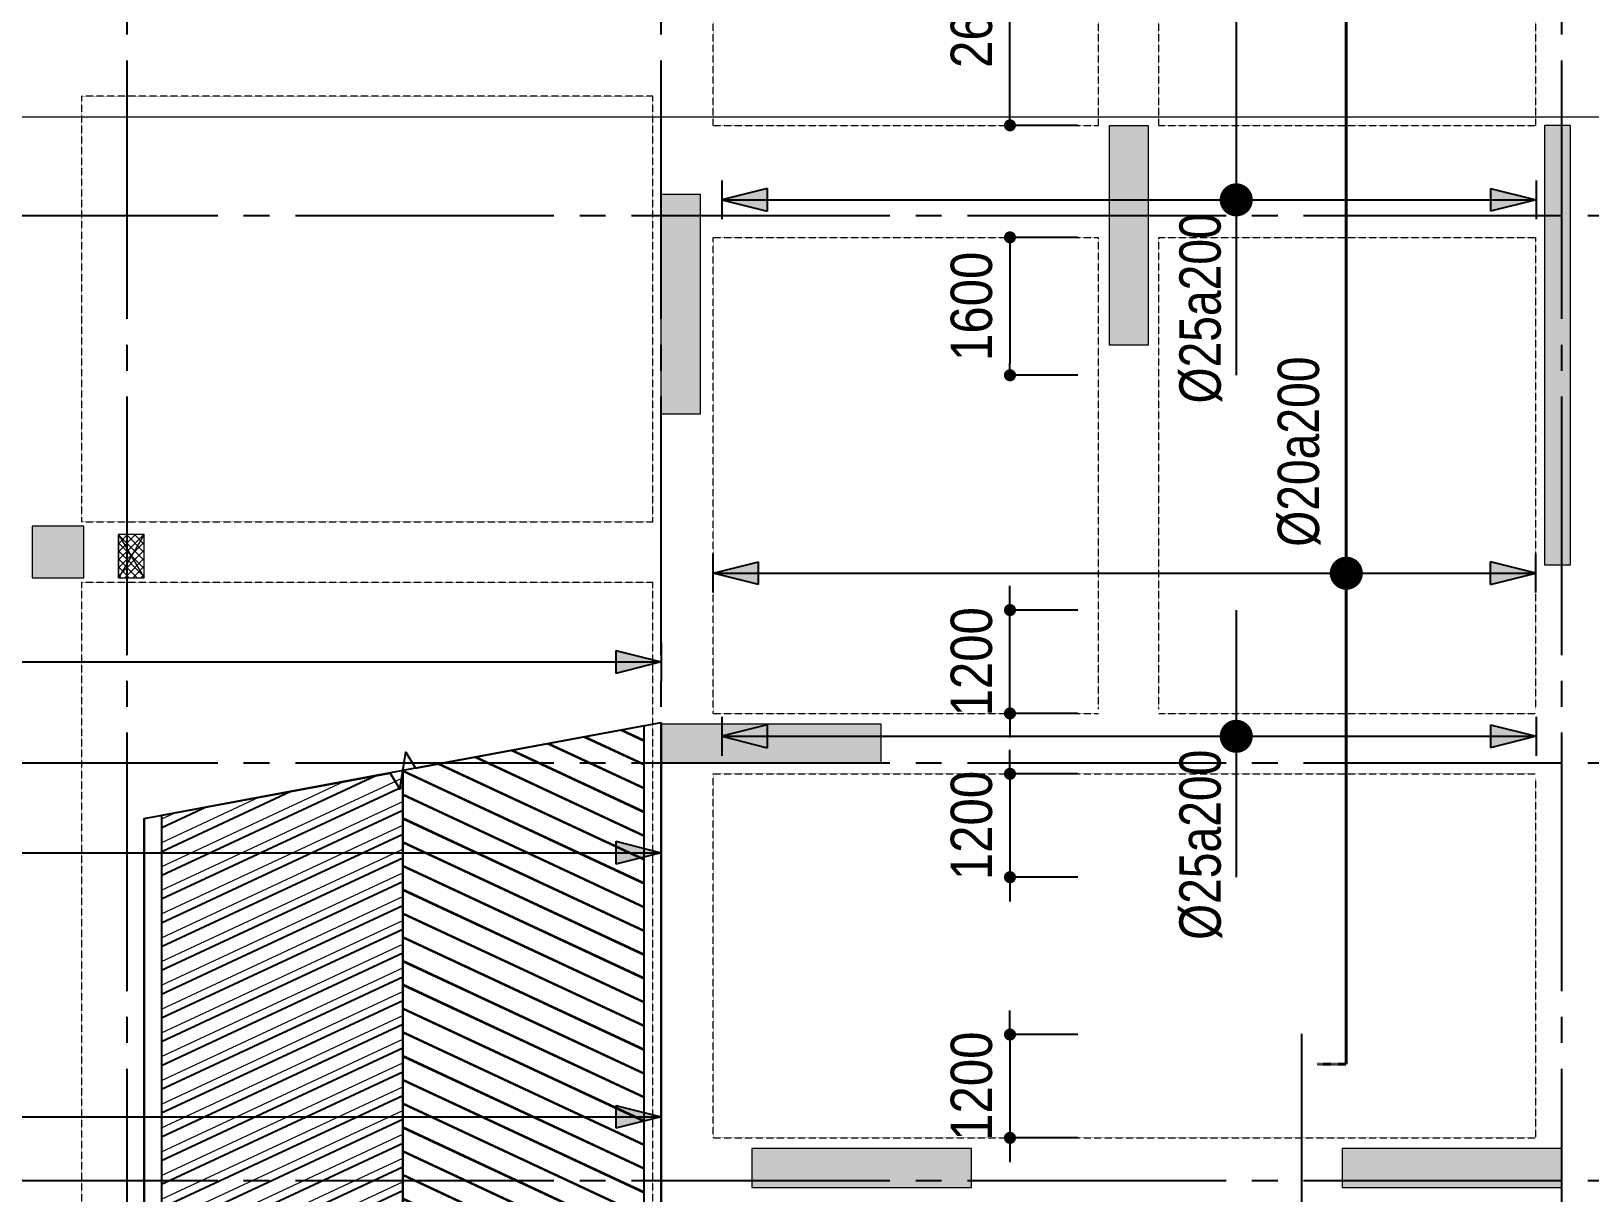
# Model space of a CAD drawing. Header units: millimetres. Extents: x -3819597 to -2591384, y 582389 to 820195.
# Drawn here: x -3362837 to -3344749, y 750893 to 764374 of the extents above; entities that cross this region are included whole.
import ezdxf
from ezdxf.enums import TextEntityAlignment as Align

# ---------------------------------------------------------------- set-up
doc = ezdxf.new("R2010")
doc.units = ezdxf.units.MM
doc.header["$MEASUREMENT"] = 0
for name, pattern in [('CENTER', [2, 1.25, -0.25, 0.25, -0.25]), ('CHG_XX_Damsan_Ham 2$0$CHG_XX_Damsan_Ham 2$0$HIDDEN', [0.375, 0.25, -0.125]), ('CHG_XX_Luoi truc$0$MB_Luoi truc$0$Center101', [13, 10, -1, 1, -1]), ('HIDDEN', [0.375, 0.25, -0.125])]:
    doc.linetypes.add(name, pattern=pattern)
doc.layers.get('0').update_dxf_attribs({"lineweight": 9})
doc.layers.get('Defpoints').update_dxf_attribs({"color": 10, "lineweight": 0})
for name, color, linetype in [('02HN. TEXT B', 1, 'Continuous'), ('08HN. SSS X', 6, 'Continuous'), ('12HN. GRID', 1, 'CENTER'), ('CHG_XX_Luoi truc$0$Grid', 34, 'Continuous'), ('CHG_XX_Luoi truc$0$Grid Line', 8, 'CHG_XX_Luoi truc$0$MB_Luoi truc$0$Center101'), ('dim', 51, 'Continuous')]:
    doc.layers.add(name, color=color, linetype=linetype)
for name, color, linetype, lineweight, plot in [('CHG_XX_Cot_Ham 2$0$NS-Column-H2', 90, 'Continuous', 13, False), ('CHG_XX_Cot_Ham 2$0$NS-Column-H2 @ 1', 90, 'Continuous', 13, False), ('CHG_XX_Cot_Ham 2$0$NS-Column-H2 @ 150', 90, 'Continuous', 13, False)]:
    doc.layers.add(name, color=color, linetype=linetype, lineweight=lineweight, plot=plot)
for name, color, linetype, lineweight in [('CHG_XX_Cot_Ham 2$0$NS-Pier-H2', 150, 'Continuous', 13), ('CHG_XX_Cot_Ham 2$0$NS-Pier-H2 @ 1', 150, 'Continuous', 13), ('CHG_XX_Cot_Ham 2$0$NS-Pier-H2 @ 150', 150, 'Continuous', 13), ("CHG_XX_Damsan_Ham 2$0$CHG_XX_Damsan_Ham 2$0$'S_General_Hidden_1 Thin", 1, 'CHG_XX_Damsan_Ham 2$0$CHG_XX_Damsan_Ham 2$0$HIDDEN', 18), ('CHG_XX_Damsan_Ham 2$0$CHG_XX_Damsan_Ham 2$0$DBAO', 3, 'Continuous', 13), ('CHG_XX_Damsan_Ham 2$0$CHG_XX_Damsan_Ham 2$0$mach ngung thi cong', 6, 'Continuous', 13), ('CHG_XX_Damsan_Ham 2$0$CHG_XX_Damsan_Ham 2$0$Start net bao', 3, 'Continuous', 18), ('CHG_XX_Damsan_Ham 2$0$HATCH', 57, 'Continuous', 9), ('CHG_XX_Damsan_Ham 2$0$mach ngung thi cong', 6, 'Continuous', 13), ('CHG_XX_Damsan_Ham 2$0$Start hatch', 8, 'Continuous', 25), ('CHG_XX_Damsan_Ham 2$0$tam cap ram', 8, 'Continuous', 5), ('thep chay suot', 5, 'HIDDEN', 40)]:
    doc.layers.add(name, color=color, linetype=linetype, lineweight=lineweight)
doc.styles.add('[HN042014]STYLE', font='arial.ttf', dxfattribs={"width": 0.8})
doc.styles.add('CHG_XX_Luoi truc$0$MB_Luoi truc$0$Grid A-F$0$VNI-HelveCB', font='VHELVCB_0.TTF')
doc.styles.add('MB_Luoi truc$0$Arial_C', font='arial.ttf', dxfattribs={"width": 0.85})
doc.dimstyles.new('200', dxfattribs={"dimscale": 200, "dimtxt": 2.4, "dimasz": 0.7, "dimexe": 0.0003, "dimexo": 0, "dimgap": 1, "dimtad": 1, "dimdec": 0, "dimzin": 12, "dimdsep": 46, "dimtxsty": 'MB_Luoi truc$0$Arial_C', "dimblk": 'MB_Luoi truc$0$_Dot', "dimcen": 0.5, "dimclrd": 256, "dimclre": 8, "dimclrt": 1, "dimadec": 0, "dimazin": 0, "dimtfac": 1, "dimtdec": 0, "dimtix": 1, "dimtmove": 2, "dimatfit": 3, "dimldrblk": 'MB_Luoi truc$0$HTT Arrow 30', "dimfxl": 1, "dimtolj": 1, "dimtzin": 0, "dimlwe": -1, "dimarcsym": 0})

# ---------------------------------------------------------------- blocks, each defined once
blk = doc.blocks.new('*U357')
at = {"layer": '12HN. GRID', "linetype": 'Continuous'}
h = blk.add_hatch(color=256, dxfattribs=at)
h.dxf.hatch_style = 1
h.paths.add_polyline_path([(0, -6661.4), (44, -6485.4), (-44, -6485.4)])
for p, q in [((0, 1638.6), (0, -6661.4)), ((-44, -6485.4), (44, -6485.4)), ((-44, -6485.4), (0, -6661.4)), ((0, -6661.4), (44, -6485.4)), ((-75, -6661.4), (75, -6661.4))]:
    blk.add_line(p, q, dxfattribs=at)
at = {"layer": '02HN. TEXT B', "linetype": 'ByBlock', "style": '[HN042014]STYLE', "width": 0.8, "flags": 8}
blk.add_attdef('0', text='', height=160, dxfattribs=at).set_placement((1102.5, 160), align=Align.MIDDLE_CENTER)
blk.add_attdef('1', text='', height=160, dxfattribs=at).set_placement((356.6, 140), align=Align.MIDDLE_LEFT)
at = {"layer": 'Defpoints', "color": 9, "linetype": 'ByBlock', "style": '[HN042014]STYLE', "width": 0.8, "flags": 9}
for tag, p in [('2', (2329.6, 2734.8)), ('3', (2329.6, 2330.1)), ('4', (2329.6, 1925.3)), ('5', (2329.6, 1534.8))]:
    blk.add_attdef(tag, text='', height=250, dxfattribs=at).set_placement(p, align=Align.MIDDLE_CENTER)
blk = doc.blocks.new('*U371')
at = {"layer": '12HN. GRID', "linetype": 'Continuous'}
h = blk.add_hatch(color=256, dxfattribs=at)
h.dxf.hatch_style = 1
h.paths.add_polyline_path([(-44, 1814.4), (44, 1814.4), (0, 1990.4)])
h = blk.add_hatch(color=256, dxfattribs=at)
h.dxf.hatch_style = 1
h.paths.add_polyline_path([(0, -1159.6), (44, -983.6), (-44, -983.6)])
at = {"layer": '08HN. SSS X', "linetype": 'ByBlock', "ltscale": 10}
for p, q in [((-488.2, 0), (545.1, 0)), ((-488.2, 0), (-488.2, 0)), ((545.1, 0), (545.1, 0))]:
    blk.add_line(p, q, dxfattribs=at)
at = {"layer": '12HN. GRID', "linetype": 'Continuous'}
for p, q in [((-75, 1990.4), (75, 1990.4)), ((-44, 1814.4), (0, 1990.4)), ((0, 1990.4), (0, -1159.6)), ((0, 1990.4), (44, 1814.4)), ((-44, 1814.4), (44, 1814.4)), ((-44, -983.6), (44, -983.6)), ((-44, -983.6), (0, -1159.6)), ((0, -1159.6), (44, -983.6)), ((-75, -1159.6), (75, -1159.6))]:
    blk.add_line(p, q, dxfattribs=at)
at = {"layer": '12HN. GRID', "linetype": 'Continuous', "const_width": 64, "flags": 128}
blk.add_lwpolyline([(-32, 0, -1), (32, 0, -1)], format="xyb", close=True, dxfattribs=at)
at = {"layer": '02HN. TEXT B', "linetype": 'ByBlock', "style": '[HN042014]STYLE', "width": 0.8, "flags": 8}
blk.add_attdef('0', text='', height=160, dxfattribs=at).set_placement((1102.5, 160), align=Align.MIDDLE_CENTER)
blk.add_attdef('1', text='', height=160, dxfattribs=at).set_placement((53, 140), align=Align.MIDDLE_LEFT)
at = {"layer": 'Defpoints', "color": 9, "linetype": 'ByBlock', "style": '[HN042014]STYLE', "width": 0.8, "flags": 9}
for tag, p in [('2', (2890.2, 3041.3)), ('3', (2890.2, 2636.5)), ('4', (2890.2, 2231.8)), ('5', (2890.2, 1841.3))]:
    blk.add_attdef(tag, text='', height=250, dxfattribs=at).set_placement(p, align=Align.MIDDLE_CENTER)
blk = doc.blocks.new('MB_Luoi truc$0$_Dot')
at = {"color": 0, "linetype": 'ByBlock', "lineweight": -2}
blk.add_line((-0.5, 0), (-1, 0), dxfattribs=at)
at = {"color": 0, "linetype": 'ByBlock', "const_width": 0.5}
blk.add_lwpolyline([(-0.25, 0, 1), (0.25, 0, 1)], format="xyb", close=True, dxfattribs=at)
blk = doc.blocks.new('*D370')
at = {"layer": 'Defpoints', "color": 0, "ltscale": 1500, "transparency": 16777216}
for p in [(-3351478, 757656), (-3350691, 757656), (-3350691, 756456)]:
    blk.add_point(p, dxfattribs=at)
at = {"layer": 'dim', "lineweight": -2, "ltscale": 1500, "transparency": 16777216}
for p, q in [((-3351478, 757796), (-3351478, 757936)), ((-3351478, 756456), (-3351478, 757656)), ((-3351478, 756316), (-3351478, 756176))]:
    blk.add_line(p, q, dxfattribs=at)
at = {"layer": 'dim', "color": 8, "ltscale": 1500, "transparency": 16777216}
for p, q in [((-3350691, 757656), (-3351478, 757656)), ((-3350691, 756456), (-3351478, 756456))]:
    blk.add_line(p, q, dxfattribs=at)
at = {"layer": 'dim', "lineweight": -2, "ltscale": 1500, "transparency": 16777216, "xscale": 140, "yscale": 140, "zscale": 140}
for p, rotation in [((-3351478, 757656), 270), ((-3351478, 756456), 90)]:
    blk.add_blockref('MB_Luoi truc$0$_Dot', p, dxfattribs=dict(at, rotation=rotation))
at = {"layer": 'dim', "color": 1, "ltscale": 1500, "transparency": 16777216, "insert": (-3351923, 757056), "char_height": 480, "attachment_point": 5, "rotation": 90, "style": 'MB_Luoi truc$0$Arial_C'}
blk.add_mtext('\\A1;1200', dxfattribs=at)
blk = doc.blocks.new('MB_Luoi truc$0$HTT Arrow 30')
blk.add_hatch(color=256).paths.add_polyline_path([(-2.5, 0.375), (-2.5, -0.375), (0, 0)])
at = {"color": 0, "linetype": 'ByBlock', "lineweight": -2}
for p, q in [((0, 0), (-2.5, 0.375)), ((-2.5, -0.375), (-2.5, 0.375)), ((0, 0), (-2.5, -0.375))]:
    blk.add_line(p, q, dxfattribs=at)
blk = doc.blocks.new('*D372')
at = {"layer": 'Defpoints', "color": 0, "ltscale": 1500, "transparency": 16777216}
for p in [(-3350691, 755756), (-3351478, 754556), (-3350691, 754556)]:
    blk.add_point(p, dxfattribs=at)
at = {"layer": 'dim', "lineweight": -2, "ltscale": 1500, "transparency": 16777216}
for p, q in [((-3351478, 755896), (-3351478, 756036)), ((-3351478, 755756), (-3351478, 754556)), ((-3351478, 754416), (-3351478, 754276))]:
    blk.add_line(p, q, dxfattribs=at)
at = {"layer": 'dim', "color": 8, "ltscale": 1500, "transparency": 16777216}
for p, q in [((-3350691, 755756), (-3351478, 755756)), ((-3350691, 754556), (-3351478, 754556))]:
    blk.add_line(p, q, dxfattribs=at)
at = {"layer": 'dim', "lineweight": -2, "ltscale": 1500, "transparency": 16777216, "xscale": 140, "yscale": 140, "zscale": 140}
for p, rotation in [((-3351478, 755756), 270), ((-3351478, 754556), 90)]:
    blk.add_blockref('MB_Luoi truc$0$_Dot', p, dxfattribs=dict(at, rotation=rotation))
at = {"layer": 'dim', "color": 1, "ltscale": 1500, "transparency": 16777216, "insert": (-3351923, 755156), "char_height": 480, "attachment_point": 5, "rotation": 90, "style": 'MB_Luoi truc$0$Arial_C'}
blk.add_mtext('\\A1;1200', dxfattribs=at)
blk = doc.blocks.new('*U375')
at = {"layer": '12HN. GRID', "linetype": 'Continuous'}
h = blk.add_hatch(color=256, dxfattribs=at)
h.dxf.hatch_style = 1
h.paths.add_polyline_path([(-44, 1814.4), (44, 1814.4), (0, 1990.4)])
h = blk.add_hatch(color=256, dxfattribs=at)
h.dxf.hatch_style = 1
h.paths.add_polyline_path([(0, -1159.6), (44, -983.6), (-44, -983.6)])
at = {"layer": '08HN. SSS X', "linetype": 'ByBlock', "ltscale": 10}
for p, q in [((-1154.9, 0), (678.4, 0)), ((-1154.9, 0), (-1154.9, 0)), ((678.4, 0), (678.4, 0))]:
    blk.add_line(p, q, dxfattribs=at)
at = {"layer": '12HN. GRID', "linetype": 'Continuous'}
for p, q in [((-75, 1990.4), (75, 1990.4)), ((-44, 1814.4), (0, 1990.4)), ((0, 1990.4), (0, -1159.6)), ((0, 1990.4), (44, 1814.4)), ((-44, 1814.4), (44, 1814.4)), ((-44, -983.6), (44, -983.6)), ((-44, -983.6), (0, -1159.6)), ((0, -1159.6), (44, -983.6)), ((-75, -1159.6), (75, -1159.6))]:
    blk.add_line(p, q, dxfattribs=at)
at = {"layer": '12HN. GRID', "linetype": 'Continuous', "const_width": 64, "flags": 128}
blk.add_lwpolyline([(-32, 0, -1), (32, 0, -1)], format="xyb", close=True, dxfattribs=at)
at = {"layer": '02HN. TEXT B', "linetype": 'ByBlock', "style": '[HN042014]STYLE', "width": 0.8, "flags": 8}
blk.add_attdef('0', text='', height=160, dxfattribs=at).set_placement((1102.5, 160), align=Align.MIDDLE_CENTER)
blk.add_attdef('1', text='', height=160, dxfattribs=at).set_placement((53, 140), align=Align.MIDDLE_LEFT)
at = {"layer": 'Defpoints', "color": 9, "linetype": 'ByBlock', "style": '[HN042014]STYLE', "width": 0.8, "flags": 9}
for tag, p in [('2', (2890.2, 3041.3)), ('3', (2890.2, 2636.5)), ('4', (2890.2, 2231.8)), ('5', (2890.2, 1841.3))]:
    blk.add_attdef(tag, text='', height=250, dxfattribs=at).set_placement(p, align=Align.MIDDLE_CENTER)
blk = doc.blocks.new('*D373')
at = {"layer": 'Defpoints', "color": 0, "ltscale": 1500, "transparency": 16777216}
for p in [(-3351478, 765881), (-3350691, 765881), (-3350691, 763281)]:
    blk.add_point(p, dxfattribs=at)
at = {"layer": 'dim', "color": 8, "ltscale": 1500, "transparency": 16777216}
for p, q in [((-3350691, 765881), (-3351478, 765881)), ((-3350691, 763281), (-3351478, 763281))]:
    blk.add_line(p, q, dxfattribs=at)
at = {"layer": 'dim', "lineweight": -2, "ltscale": 1500, "transparency": 16777216}
blk.add_line((-3351478, 763421), (-3351478, 765741), dxfattribs=at)
at = {"layer": 'dim', "lineweight": -2, "ltscale": 1500, "transparency": 16777216, "xscale": 140, "yscale": 140, "zscale": 140}
for p, rotation in [((-3351478, 765881), 90), ((-3351478, 763281), 270)]:
    blk.add_blockref('MB_Luoi truc$0$_Dot', p, dxfattribs=dict(at, rotation=rotation))
at = {"layer": 'dim', "color": 1, "ltscale": 1500, "transparency": 16777216, "insert": (-3351923, 764581), "char_height": 480, "attachment_point": 5, "rotation": 90, "style": 'MB_Luoi truc$0$Arial_C'}
blk.add_mtext('\\A1;2600', dxfattribs=at)
blk = doc.blocks.new('*D374')
at = {"layer": 'Defpoints', "color": 0, "ltscale": 1500, "transparency": 16777216}
for p in [(-3350691, 761981), (-3351478, 760381), (-3350691, 760381)]:
    blk.add_point(p, dxfattribs=at)
at = {"layer": 'dim', "color": 8, "ltscale": 1500, "transparency": 16777216}
for p, q in [((-3350691, 761981), (-3351478, 761981)), ((-3350691, 760381), (-3351478, 760381))]:
    blk.add_line(p, q, dxfattribs=at)
at = {"layer": 'dim', "lineweight": -2, "ltscale": 1500, "transparency": 16777216}
blk.add_line((-3351478, 761841), (-3351478, 760521), dxfattribs=at)
at = {"layer": 'dim', "lineweight": -2, "ltscale": 1500, "transparency": 16777216, "xscale": 140, "yscale": 140, "zscale": 140}
for p, rotation in [((-3351478, 761981), 90), ((-3351478, 760381), 270)]:
    blk.add_blockref('MB_Luoi truc$0$_Dot', p, dxfattribs=dict(at, rotation=rotation))
at = {"layer": 'dim', "color": 1, "ltscale": 1500, "transparency": 16777216, "insert": (-3351923, 761181), "char_height": 480, "attachment_point": 5, "rotation": 90, "style": 'MB_Luoi truc$0$Arial_C'}
blk.add_mtext('\\A1;1600', dxfattribs=at)
blk = doc.blocks.new('*U376')
at = {"layer": '12HN. GRID', "linetype": 'Continuous'}
h = blk.add_hatch(color=256, dxfattribs=at)
h.dxf.hatch_style = 1
h.paths.add_polyline_path([(-44, 2068.4), (44, 2068.4), (0, 2244.4)])
h = blk.add_hatch(color=256, dxfattribs=at)
h.dxf.hatch_style = 1
h.paths.add_polyline_path([(0, -905.6), (44, -729.6), (-44, -729.6)])
at = {"layer": '08HN. SSS X', "linetype": 'ByBlock', "ltscale": 10}
for p, q in [((-1970.3, 0), (-1970.3, 97.7)), ((-1970.3, 0), (1642.7, 0)), ((1642.7, 0), (1642.7, 0))]:
    blk.add_line(p, q, dxfattribs=at)
at = {"layer": '12HN. GRID', "linetype": 'Continuous'}
for p, q in [((-75, 2244.4), (75, 2244.4)), ((-44, 2068.4), (0, 2244.4)), ((0, 2244.4), (0, -905.6)), ((0, 2244.4), (44, 2068.4)), ((-44, 2068.4), (44, 2068.4)), ((-44, -729.6), (44, -729.6)), ((-44, -729.6), (0, -905.6)), ((0, -905.6), (44, -729.6)), ((-75, -905.6), (75, -905.6))]:
    blk.add_line(p, q, dxfattribs=at)
at = {"layer": '12HN. GRID', "linetype": 'Continuous', "const_width": 64, "flags": 128}
blk.add_lwpolyline([(-32, 0, -1), (32, 0, -1)], format="xyb", close=True, dxfattribs=at)
at = {"layer": '02HN. TEXT B', "linetype": 'ByBlock', "style": '[HN042014]STYLE', "width": 0.8, "flags": 8}
blk.add_attdef('0', text='', height=160, dxfattribs=at).set_placement((1102.5, 160), align=Align.MIDDLE_CENTER)
blk.add_attdef('1', text='', height=160, dxfattribs=at).set_placement((53, 140), align=Align.MIDDLE_LEFT)
at = {"layer": 'Defpoints', "color": 9, "linetype": 'ByBlock', "style": '[HN042014]STYLE', "width": 0.8, "flags": 9}
for tag, p in [('2', (2890.2, 3041.3)), ('3', (2890.2, 2636.5)), ('4', (2890.2, 2231.8)), ('5', (2890.2, 1841.3))]:
    blk.add_attdef(tag, text='', height=250, dxfattribs=at).set_placement(p, align=Align.MIDDLE_CENTER)
blk = doc.blocks.new('*U721')
at = {"layer": '12HN. GRID', "linetype": 'Continuous'}
h = blk.add_hatch(color=256, dxfattribs=at)
h.dxf.hatch_style = 1
h.paths.add_polyline_path([(0, -3898.7), (44, -3722.7), (-44, -3722.7)])
for p, q in [((0, 4401.3), (0, -3898.7)), ((-44, -3722.7), (44, -3722.7)), ((-44, -3722.7), (0, -3898.7)), ((0, -3898.7), (44, -3722.7)), ((-75, -3898.7), (75, -3898.7))]:
    blk.add_line(p, q, dxfattribs=at)
at = {"layer": '02HN. TEXT B', "linetype": 'ByBlock', "style": '[HN042014]STYLE', "width": 0.8, "flags": 8}
blk.add_attdef('1', text='', height=160, dxfattribs=at).set_placement((102.5, 134.4), align=Align.MIDDLE_LEFT)
blk.add_attdef('0', text='', height=160, dxfattribs=at).set_placement((-351.3, 10.6), align=Align.MIDDLE_CENTER)
at = {"layer": 'Defpoints', "color": 9, "linetype": 'ByBlock', "style": '[HN042014]STYLE', "width": 0.8, "flags": 9}
for tag, p in [('2', (-12166.6, 2353.5)), ('3', (-12166.6, 1948.7)), ('4', (-12166.6, 1544)), ('5', (-12166.6, 1153.5))]:
    blk.add_attdef(tag, text='', height=250, dxfattribs=at).set_placement(p, align=Align.MIDDLE_CENTER)
blk = doc.blocks.new('*U1035')
at = {"layer": 'CHG_XX_Cot_Ham 2$0$NS-Pier-H2 @ 1'}
h = blk.add_hatch(color=256, dxfattribs=at)
h.dxf.hatch_style = 1
h.paths.add_polyline_path([(450, 0), (0, 0), (0, -2550), (450, -2550)])
at = {"layer": 'CHG_XX_Cot_Ham 2$0$NS-Pier-H2 @ 150'}
h = blk.add_hatch(color=256, dxfattribs=at)
h.dxf.hatch_style = 1
h.paths.add_polyline_path([(450, 0), (0, 0), (0, -2550), (450, -2550)])
blk = doc.blocks.new('CHG_XX_Cot_Ham 2$0$Block A_C450x2250')
at = {"layer": 'CHG_XX_Cot_Ham 2$0$NS-Pier-H2'}
blk.add_lwpolyline([(450, -2550), (0, -2550), (0, 0), (450, 0)], close=True, dxfattribs=at)
blk.add_blockref('*U1035', (0, 0), dxfattribs=at)
blk = doc.blocks.new('*U1036')
at = {"layer": 'CHG_XX_Cot_Ham 2$0$NS-Column-H2 @ 1'}
h = blk.add_hatch(color=256, dxfattribs=at)
h.dxf.hatch_style = 1
h.paths.add_polyline_path([(-300, -300), (-300, 300), (300, 300), (300, -300)])
at = {"layer": 'CHG_XX_Cot_Ham 2$0$NS-Column-H2 @ 150'}
h = blk.add_hatch(color=256, dxfattribs=at)
h.dxf.hatch_style = 1
h.paths.add_polyline_path([(-300, -300), (-300, 300), (300, 300), (300, -300)])
blk = doc.blocks.new('CHG_XX_Cot_Ham 2$0$HoBoi_C600x600')
at = {"layer": 'CHG_XX_Cot_Ham 2$0$NS-Column-H2'}
blk.add_lwpolyline([(300, -300), (300, 300), (-300, 300), (-300, -300)], close=True, dxfattribs=at)
blk.add_blockref('*U1036', (0, 0), dxfattribs=at)
blk = doc.blocks.new('*U1029')
at = {"layer": 'CHG_XX_Luoi truc$0$Grid Line'}
blk.add_line((0, 0), (0, 608), dxfattribs=at)
at = {"layer": 'CHG_XX_Luoi truc$0$Grid', "lineweight": -2, "style": 'CHG_XX_Luoi truc$0$MB_Luoi truc$0$Grid A-F$0$VNI-HelveCB'}
for tag, p in [('GRIDSUB', (0, 617)), ('GRID', (0, -9))]:
    blk.add_attdef(tag, text='', height=5, dxfattribs=at).set_placement(p, align=Align.MIDDLE)
blk = doc.blocks.new('*U1031')
at = {"layer": 'CHG_XX_Luoi truc$0$Grid Line'}
blk.add_line((0, 0), (0, 438), dxfattribs=at)
at = {"layer": 'CHG_XX_Luoi truc$0$Grid', "lineweight": -2, "style": 'CHG_XX_Luoi truc$0$MB_Luoi truc$0$Grid A-F$0$VNI-HelveCB'}
for tag, p in [('GRIDSUB', (0, 447)), ('GRID', (0, -9))]:
    blk.add_attdef(tag, text='', height=5, dxfattribs=at).set_placement(p, align=Align.MIDDLE)
blk = doc.blocks.new('CHG_XX_Luoi truc')
at = {"layer": 'CHG_XX_Luoi truc$0$Grid', "xscale": 300, "yscale": 300, "zscale": 300}
for p in [(70650, -12747), (76850, -12747), (87300, -12747)]:
    blk.add_blockref('*U1029', p, dxfattribs=at)
at = {"layer": 'CHG_XX_Luoi truc$0$Grid', "xscale": 300.0000000000013, "yscale": 300.0000000000013, "zscale": 300.0000000000013, "rotation": 90}
for p in [(110703, 152250), (110703, 145900), (110703, 141050)]:
    blk.add_blockref('*U1031', p, dxfattribs=at)
blk = doc.blocks.new('CHG_XX_Cot_Ham 2')
at = {"layer": 'CHG_XX_Cot_Ham 2$0$NS-Column-H2'}
h = blk.add_hatch(dxfattribs=at)
h.set_pattern_fill('ANSI37', color=256, scale=20.833333, angle=270, style=0)
h.set_pattern_definition([(315, (-339307.24, -90764.444), (46.772167, 46.772167), []), (45, (-339307.24, -90764.444), (-46.772167, 46.772167), [])])
h.paths.add_polyline_path([(70550, 148050.4), (70550, 148550.5), (70850, 148550.5), (70850, 148050.4)])
at = {"layer": 'CHG_XX_Cot_Ham 2$0$NS-Pier-H2'}
h = blk.add_hatch(color=256, dxfattribs=at)
h.dxf.hatch_style = 1
h.paths.add_polyline_path([(99639.2, 163400), (-10900, 163400), (-10900, 85450), (-300, 85450), (-300, 84050), (32350, 84050), (32350, -9000), (103575.5, -9000), (106050, -6022), (106050, 158254.3)])
h.paths.add_polyline_path([(99533.7, 163100), (105750, 158110.4), (105750, 90450), (105650, 90450), (105750, 90450), (105750, 13850), (105750, 13722.3), (105750, -5913.6), (103434.7, -8700), (93599.8, -8700), (93299.8, -8700), (32650, -8700), (32650, 84350), (0, 84350), (0, 85750), (-10600, 85750), (-10600, 163100), (93600, 163100)], flags=16)
h = blk.add_hatch(color=256, dxfattribs=at)
h.dxf.hatch_style = 1
h.paths.add_polyline_path([(87400, 153300), (87100, 153300), (87100, 148200), (87400, 148200)])
at = {"layer": 'CHG_XX_Cot_Ham 2$0$NS-Column-H2'}
blk.add_lwpolyline([(70850, 148550.5), (70550, 148550.5), (70550, 148050.5), (70850, 148050.5), (70850, 148550.5), (70550, 148050.5), (70550, 148550.5), (70850, 148050.5)], dxfattribs=at)
at = {"layer": 'CHG_XX_Cot_Ham 2$0$NS-Pier-H2'}
blk.add_lwpolyline([(87400, 153300), (87100, 153300), (87100, 148200), (87400, 148200)], close=True, dxfattribs=at)
at = {"layer": 'CHG_XX_Cot_Ham 2$0$NS-Column-H2'}
blk.add_blockref('CHG_XX_Cot_Ham 2$0$HoBoi_C600x600', (69850, 148350), dxfattribs=at)
at = {"layer": 'CHG_XX_Cot_Ham 2$0$NS-Pier-H2'}
for name, p in [('CHG_XX_Luoi truc', (0, 0)), ('CHG_XX_Cot_Ham 2$0$Block A_C450x2250', (82050, 153300)), ('CHG_XX_Cot_Ham 2$0$Block A_C450x2250', (76850, 152500))]:
    blk.add_blockref(name, p, dxfattribs=at)
at = {"layer": 'CHG_XX_Cot_Ham 2$0$NS-Pier-H2', "xscale": -1, "rotation": 90}
for p in [(76850, 146350), (77900, 141425), (84750, 141425)]:
    blk.add_blockref('CHG_XX_Cot_Ham 2$0$Block A_C450x2250', p, dxfattribs=at)
blk = doc.blocks.new('CHG_XX_Damsan_Ham 2$0$A$C2E244298')
at = {"layer": 'CHG_XX_Damsan_Ham 2$0$Start hatch'}
h = blk.add_hatch(dxfattribs=at)
h.set_pattern_fill('_USER', color=256, scale=250, angle=335, pattern_type=0)
h.set_pattern_definition([(335, (2e-10, 1500), (105.65457, 226.57695), [])])
h.paths.add_polyline_path([(73850, 136100), (76650, 136100), (76650, 146332), (73850, 145813)])
h = blk.add_hatch(dxfattribs=at)
h.set_pattern_fill('_USER', color=256, scale=250, angle=335, pattern_type=0)
h.set_pattern_definition([(205, (147703.1, 1500), (-105.65457, 226.57695), [])])
h.paths.add_polyline_path([(73850, 145813), (71052, 145293), (71050, 136100), (73850, 136100)])
for p, q in [((76850, 136100), (76850, 146370)), ((70850, 145256), (70850, 136100))]:
    blk.add_line(p, q, dxfattribs=at)
blk.add_lwpolyline([(76850, 146370), (76850, 136100), (70850, 136100), (70850, 145256)], dxfattribs=at)
at = {"layer": 'CHG_XX_Damsan_Ham 2$0$Start hatch', "linetype": 'Continuous'}
blk.add_lwpolyline([(70850, 145256), (73702, 145784), (73814, 145595), (73885, 146028), (73997, 145840), (76850, 146369)], dxfattribs=at)
at = {"layer": 'CHG_XX_Damsan_Ham 2$0$Start hatch'}
for points in [[(73850, 136100), (76650, 136100), (76650, 146332), (73850, 145813)], [(71050, 136100), (73850, 136100), (73850, 145813), (71050, 145293)]]:
    blk.add_lwpolyline(points, close=True, dxfattribs=at)
blk = doc.blocks.new('CHG_XX_Damsan_Ham 2$0$ArchStaireH2')
at = {"layer": 'CHG_XX_Damsan_Ham 2$0$tam cap ram'}
h = blk.add_hatch(dxfattribs=at)
h.set_pattern_fill('_USER', color=256, scale=250, angle=335, pattern_type=0)
h.set_pattern_definition([(335, (-12250, -139550), (105.65457, 226.57695), [])])
h.paths.add_polyline_path([(61600, -4950), (64400, -4950), (64400, 5282), (61600, 4763)])
h = blk.add_hatch(dxfattribs=at)
h.set_pattern_fill('_USER', color=256, scale=250, angle=335, pattern_type=0)
h.set_pattern_definition([(205, (135453.1, -139550), (-105.65457, 226.57695), [])])
h.paths.add_polyline_path([(61600, 4763), (58802, 4243), (58800, -4950), (61600, -4950)])
at = {"layer": 'CHG_XX_Damsan_Ham 2$0$CHG_XX_Damsan_Ham 2$0$Start net bao'}
blk.add_blockref('CHG_XX_Damsan_Ham 2$0$A$C2E244298', (-12250, -141050), dxfattribs=at)
blk = doc.blocks.new('CHG_XX_Damsan_Ham 2', base_point=(3089256, -609981))
at = {"layer": "CHG_XX_Damsan_Ham 2$0$CHG_XX_Damsan_Ham 2$0$'S_General_Hidden_1 Thin", "ltscale": 10}
for p, q in [((77450, 153300), (77450, 163100)), ((81925, 153300), (81925, 163100)), ((82625, 153300), (82625, 163100)), ((87000, 153300), (87000, 163100)), ((70125, 148700), (70125, 153638)), ((76750, 153638), (70125, 153638)), ((76750, 148700), (76750, 153638)), ((77450, 153300), (81925, 153300)), ((82625, 153300), (87000, 153300)), ((77450, 146475), (77450, 152000)), ((77450, 152000), (81925, 152000)), ((81925, 146525), (81925, 152000)), ((82625, 146525), (82625, 152000)), ((82625, 152000), (87000, 152000)), ((87000, 146524), (87000, 152000)), ((70125, 148700), (76750, 148700)), ((70125, 148000), (76750, 148000)), ((70125, 140675), (70125, 148000)), ((76750, 132650), (76750, 148000)), ((77450, 146475), (81925, 146475)), ((82625, 146475), (87000, 146474)), ((77450, 141550), (77450, 145775)), ((77450, 145775), (87000, 145774)), ((87000, 141549), (87000, 145724)), ((77450, 141550), (87000, 141549))]:
    blk.add_line(p, q, dxfattribs=at)
at = {"layer": 'CHG_XX_Damsan_Ham 2$0$CHG_XX_Damsan_Ham 2$0$mach ngung thi cong'}
blk.add_lwpolyline([(23700, 90148), (-100, 90150), (-100, 153400), (99650, 153400), (99650, 71950), (75851, 71950), (75851, 88800), (75851, 88800), (75851, 129600), (23700, 129600)], close=True, dxfattribs=at)
at = {"layer": 'CHG_XX_Damsan_Ham 2$0$mach ngung thi cong'}
blk.add_lwpolyline([(23900, 90148), (-100, 90150), (-100, 153400), (99650, 153400), (99650, 71950), (75549, 71950), (75549, 88800), (75549, 88800), (75549, 129500), (23900, 129500)], close=True, dxfattribs=at)
at = {"layer": 'CHG_XX_Damsan_Ham 2$0$CHG_XX_Damsan_Ham 2$0$DBAO'}
blk.add_blockref('CHG_XX_Cot_Ham 2', (0, 0), dxfattribs=at)
at = {"layer": 'CHG_XX_Damsan_Ham 2$0$HATCH'}
for name, p in [('CHG_XX_Cot_Ham 2', (0, 0)), ('CHG_XX_Damsan_Ham 2$0$ArchStaireH2', (12250, 141050))]:
    blk.add_blockref(name, p, dxfattribs=at)
blk = doc.blocks.new('*U885')
at = {"layer": '12HN. GRID', "linetype": 'Continuous'}
h = blk.add_hatch(color=256, dxfattribs=at)
h.dxf.hatch_style = 1
h.paths.add_polyline_path([(0, -6661.4), (44, -6485.4), (-44, -6485.4)])
for p, q in [((0, 1638.6), (0, -6661.4)), ((-44, -6485.4), (44, -6485.4)), ((-44, -6485.4), (0, -6661.4)), ((0, -6661.4), (44, -6485.4)), ((-75, -6661.4), (75, -6661.4))]:
    blk.add_line(p, q, dxfattribs=at)
at = {"layer": '02HN. TEXT B', "linetype": 'ByBlock', "style": '[HN042014]STYLE', "width": 0.8, "flags": 8}
blk.add_attdef('0', text='', height=160, dxfattribs=at).set_placement((1102.5, 160), align=Align.MIDDLE_CENTER)
blk.add_attdef('1', text='', height=160, dxfattribs=at).set_placement((356.6, 140), align=Align.MIDDLE_LEFT)
at = {"layer": 'Defpoints', "color": 9, "linetype": 'ByBlock', "style": '[HN042014]STYLE', "width": 0.8, "flags": 9}
for tag, p in [('2', (2329.6, 2734.8)), ('3', (2329.6, 2330.1)), ('4', (2329.6, 1925.3)), ('5', (2329.6, 1534.8))]:
    blk.add_attdef(tag, text='', height=250, dxfattribs=at).set_placement(p, align=Align.MIDDLE_CENTER)
blk = doc.blocks.new('*U900')
at = {"layer": '12HN. GRID', "linetype": 'Continuous'}
h = blk.add_hatch(color=256, dxfattribs=at)
h.dxf.hatch_style = 1
h.paths.add_polyline_path([(-44, 2273.6), (44, 2273.6), (0, 2449.6)])
h = blk.add_hatch(color=256, dxfattribs=at)
h.dxf.hatch_style = 1
h.paths.add_polyline_path([(0, -733.7), (44, -557.7), (-44, -557.7)])
for p, q in [((-75, 2449.6), (75, 2449.6)), ((-44, 2273.6), (0, 2449.6)), ((0, 2449.6), (0, -733.7)), ((0, 2449.6), (44, 2273.6)), ((-44, 2273.6), (44, 2273.6)), ((-44, -557.7), (44, -557.7)), ((-44, -557.7), (0, -733.7)), ((0, -733.7), (44, -557.7)), ((-75, -733.7), (75, -733.7))]:
    blk.add_line(p, q, dxfattribs=at)
at = {"layer": '12HN. GRID', "linetype": 'Continuous', "const_width": 64, "flags": 128}
blk.add_lwpolyline([(-32, 0, -1), (32, 0, -1)], format="xyb", close=True, dxfattribs=at)
at = {"layer": 'thep chay suot', "linetype": 'ByBlock', "ltscale": 0.001}
for p, q in [((-1899.2, 0), (-1899.2, 113.1)), ((5099.2, 0), (5099.2, 0))]:
    blk.add_line(p, q, dxfattribs=at)
at = {"layer": 'thep chay suot', "linetype": 'HIDDEN', "ltscale": 10}
blk.add_line((-1899.2, 0), (5099.2, 0), dxfattribs=at)
at = {"layer": '02HN. TEXT B', "linetype": 'ByBlock', "style": '[HN042014]STYLE', "width": 0.8, "flags": 8}
blk.add_attdef('1', text='', height=160, dxfattribs=at).set_placement((102.5, 185.3), align=Align.MIDDLE_LEFT)
blk.add_attdef('0', text='', height=160, dxfattribs=at).set_placement((-351.3, 10.6), align=Align.MIDDLE_CENTER)
at = {"layer": 'Defpoints', "color": 9, "linetype": 'ByBlock', "style": '[HN042014]STYLE', "width": 0.8, "flags": 9}
for tag, p in [('2', (-7399, -1054.5)), ('3', (-7399, -1459.3)), ('4', (-7399, -1864)), ('5', (-7399, -2254.5))]:
    blk.add_attdef(tag, text='', height=250, dxfattribs=at).set_placement(p, align=Align.MIDDLE_CENTER)
blk = doc.blocks.new('*D941')
at = {"layer": 'Defpoints', "color": 0, "ltscale": 1500, "transparency": 16777216}
for p in [(-3350691, 752730), (-3351478, 751531), (-3350691, 751531)]:
    blk.add_point(p, dxfattribs=at)
at = {"layer": 'dim', "lineweight": -2, "ltscale": 1500, "transparency": 16777216}
for p, q in [((-3351478, 752870), (-3351478, 753010)), ((-3351478, 752730), (-3351478, 751531)), ((-3351478, 751391), (-3351478, 751251))]:
    blk.add_line(p, q, dxfattribs=at)
at = {"layer": 'dim', "color": 8, "ltscale": 1500, "transparency": 16777216}
for p, q in [((-3350691, 752730), (-3351478, 752730)), ((-3350691, 751531), (-3351478, 751531))]:
    blk.add_line(p, q, dxfattribs=at)
at = {"layer": 'dim', "lineweight": -2, "ltscale": 1500, "transparency": 16777216, "xscale": 140, "yscale": 140, "zscale": 140}
for p, rotation in [((-3351478, 752730), 270), ((-3351478, 751531), 90)]:
    blk.add_blockref('MB_Luoi truc$0$_Dot', p, dxfattribs=dict(at, rotation=rotation))
at = {"layer": 'dim', "color": 1, "ltscale": 1500, "transparency": 16777216, "insert": (-3351923, 752131), "char_height": 480, "attachment_point": 5, "rotation": 90, "style": 'MB_Luoi truc$0$Arial_C'}
blk.add_mtext('\\A1;1200', dxfattribs=at)

msp = doc.modelspace()

# ---------------------------------------------------------------- block references
at = {"layer": '08HN. SSS X', "linetype": 'Continuous'}
ref = msp.add_blockref('*U375', (-3348852.6, 762416.3), dxfattribs=dict(at, xscale=-3, yscale=3, zscale=3, rotation=90))
ref.add_attrib('1', '%%c25a200', dxfattribs={"layer": '02HN. TEXT B', "linetype": 'ByBlock', "height": 480, "rotation": 90, "style": '[HN042014]STYLE', "width": 0.8}).set_placement((-3349272.6, 760053.9), align=Align.MIDDLE_LEFT)
at = {"layer": '08HN. SSS X', "linetype": 'Continuous', "xscale": -3, "yscale": 3, "zscale": 3, "rotation": 90}
for name, p in [('*U885', (-3375508.4, 757053.8)), ('*U357', (-3375508.4, 751774))]:
    msp.add_blockref(name, p, dxfattribs=at)
at = {"layer": '08HN. SSS X', "linetype": 'Continuous'}
ref = msp.add_blockref('*U371', (-3348852.5, 756191.1), dxfattribs=dict(at, xscale=-3, yscale=3, zscale=3, rotation=90))
ref.add_attrib('1', '%%c25a200', dxfattribs={"layer": '02HN. TEXT B', "linetype": 'ByBlock', "height": 480, "rotation": 90, "style": '[HN042014]STYLE', "width": 0.8}).set_placement((-3349272.5, 753828.8), align=Align.MIDDLE_LEFT)
ref = msp.add_blockref('*U376', (-3348091.2, 747810.1), dxfattribs=dict(at, xscale=3, yscale=3, zscale=3, rotation=90))
ref.add_attrib('1', '%%c28a100', dxfattribs={"layer": '02HN. TEXT B', "linetype": 'ByBlock', "height": 480, "rotation": 90, "style": '[HN042014]STYLE', "width": 0.8}).set_placement((-3348511.2, 747969), align=Align.MIDDLE_LEFT)
at = {"layer": 'dim', "ltscale": 1500}
msp.add_blockref('CHG_XX_Damsan_Ham 2', (-343118.3, 0), dxfattribs=at)
at = {"layer": 'thep chay suot', "xscale": -3, "yscale": 3, "zscale": 3, "rotation": 90}
msp.add_blockref('*U721', (-3367220.3, 754840.8), dxfattribs=at)
at = {"layer": 'thep chay suot'}
ref = msp.add_blockref('*U900', (-3347575.4, 758083.5), dxfattribs=dict(at, xscale=3, yscale=3, zscale=3, rotation=90))
ref.add_attrib('1', '%%c20a200', dxfattribs={"layer": '02HN. TEXT B', "linetype": 'ByBlock', "height": 480, "rotation": 90, "style": '[HN042014]STYLE', "width": 0.8}).set_placement((-3348131.3, 758391.1), align=Align.MIDDLE_LEFT)

# ---------------------------------------------------------------- dimensions: what is measured, and where the dimension line sits
at = {"layer": 'dim', "ltscale": 1500}
for base, p1, p2, picture, middle in [((-3351477.8, 765881), (-3350691, 763280.8), (-3350691, 765881), '*D373', (-3351922.9, 764580.9)), ((-3351477.8, 760380.9), (-3350691, 761980.8), (-3350691, 760380.9), '*D374', (-3351922.9, 761180.9)), ((-3351477.8, 757655.8), (-3350691, 756455.9), (-3350691, 757655.8), '*D370', (-3351922.8, 757055.8)), ((-3351477.8, 754555.8), (-3350691, 755755.7), (-3350691, 754555.8), '*D372', (-3351922.8, 755155.7)), ((-3351477.8, 751530.6), (-3350691, 752730.5), (-3350691, 751530.6), '*D941', (-3351922.8, 752130.6))]:
    dim = msp.add_linear_dim(base=base, p1=p1, p2=p2, angle=90, dimstyle='200', override={"dimfxl": 8, "dimfxlon": 1, "dimarcsym": 1}, dxfattribs=at)
    dim.commit()
    dim.dimension.update_dxf_attribs({"geometry": picture, "text_midpoint": middle})

doc.saveas('drawing.dxf')
